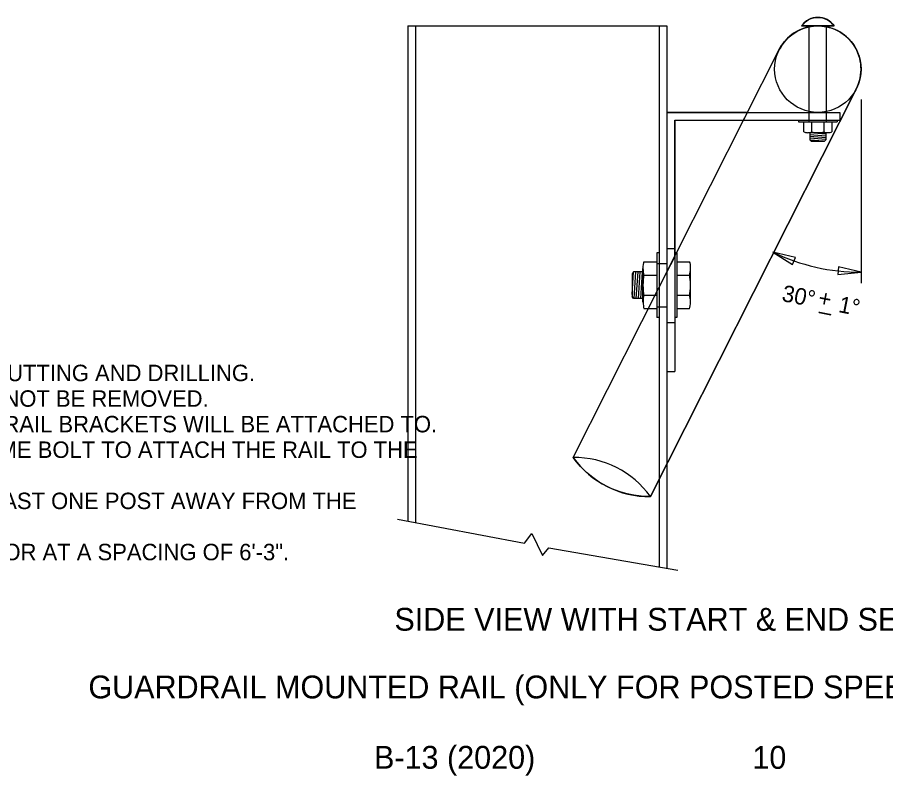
# Model space of a CAD drawing. Extents: x 1 to 16.7, y 0.2 to 9.9.
# Drawn here: x 5.754 to 10.506, y 0.575 to 4.724 of the extents above; entities that cross this region are included whole.
import ezdxf

# ---------------------------------------------------------------- set-up
doc = ezdxf.new("R2010")
doc.units = 0
for name, color, linetype in [('SD_P_Dimension Lines', 7, 'Continuous'), ('SD_P_Dimension Text', 7, 'Continuous'), ('SD_P_Frame', 7, 'Continuous'), ('SD_P_Prop Hidden Lines', 7, 'Continuous'), ('SD_P_Prop Object Lines', 7, 'Continuous'), ('SD_P_Shading', 7, 'Continuous'), ('SD_P_Subtitles', 7, 'Continuous'), ('SD_X_Exist Object Lines', 7, 'Continuous')]:
    doc.layers.add(name, color=color, linetype=linetype)

msp = doc.modelspace()

# ---------------------------------------------------------------- linework, layer by layer
at = {"layer": 'SD_P_Dimension Lines'}
for p, q in [((10.3719, 4.2749), (10.3719, 3.269)), ((10.0124, 3.4099), (9.8891, 3.4391)), ((9.8891, 3.4391), (9.9961, 3.3712)), ((9.9961, 3.3712), (10.0124, 3.4099)), ((10.2484, 3.3586), (10.2455, 3.3167)), ((10.2455, 3.3167), (10.3717, 3.329)), ((10.3717, 3.329), (10.2484, 3.3586))]:
    msp.add_line(p, q, dxfattribs=at)
msp.add_arc((10.3717, 4.4426), 1.1136, 244.3175, 270, dxfattribs=at)
at = {"layer": 'SD_P_Prop Hidden Lines'}
for p, q in [((10.0873, 4.1516), (10.0873, 4.672)), ((10.1834, 4.1516), (10.1834, 4.672)), ((9.752, 4.204), (10.2552, 4.204)), ((10.2552, 4.204), (10.2552, 4.1612)), ((9.7293, 4.1612), (10.2552, 4.1612)), ((10.0301, 4.1612), (10.0301, 4.1516)), ((10.0301, 4.1516), (10.2406, 4.1516)), ((10.059, 4.1516), (10.2117, 4.1516)), ((10.059, 4.0967), (10.059, 4.1516)), ((10.1024, 4.0971), (10.1024, 4.1516)), ((10.1683, 4.1516), (10.1683, 4.0971)), ((10.2117, 4.1516), (10.2117, 4.0976)), ((10.2406, 4.1612), (10.2406, 4.1516)), ((10.1027, 4.0928), (10.0807, 4.0928)), ((10.0917, 4.0928), (10.0917, 4.0532)), ((10.179, 4.0841), (10.0917, 4.0914)), ((10.1683, 4.0928), (10.1024, 4.0928)), ((10.19, 4.0928), (10.1683, 4.0928)), ((10.179, 4.0928), (10.179, 4.0532)), ((10.179, 4.0744), (10.0917, 4.0817)), ((10.179, 4.0647), (10.0917, 4.072)), ((10.179, 4.055), (10.0917, 4.0624)), ((10.0917, 4.0532), (10.0984, 4.0465)), ((10.1655, 4.0465), (10.0923, 4.0526)), ((10.0984, 4.0465), (10.1723, 4.0465)), ((10.179, 4.0532), (10.1723, 4.0465)), ((9.3092, 3.4592), (9.352, 3.4592)), ((9.3644, 3.4356), (9.3628, 3.4356)), ((9.3644, 3.4356), (9.3644, 3.0807)), ((9.254, 3.3766), (9.3092, 3.3766)), ((9.352, 3.4142), (9.352, 2.7853)), ((9.3644, 3.3869), (9.3644, 3.1295)), ((9.3644, 3.3869), (9.4336, 3.3869)), ((9.3092, 3.3296), (9.3092, 2.7853)), ((9.4386, 3.3133), (9.4386, 3.3503)), ((9.3644, 3.3137), (9.433, 3.3137)), ((9.4386, 3.2027), (9.4386, 3.3137)), ((9.2665, 3.245), (9.2665, 2.1959)), ((9.254, 3.2027), (9.2451, 3.2027)), ((9.254, 3.2203), (9.254, 3.0807)), ((9.433, 3.2027), (9.3644, 3.2027)), ((9.4386, 3.1661), (9.4386, 3.2027)), ((9.254, 3.1397), (9.3092, 3.1397)), ((9.254, 3.1295), (9.2081, 3.1295)), ((9.4324, 3.1295), (9.3644, 3.1295)), ((9.3092, 3.0548), (9.352, 3.0548)), ((9.3644, 3.0807), (9.352, 3.0807)), ((9.3092, 2.7853), (9.352, 2.7853)), ((9.3092, 2.7853), (9.3092, 2.2806))]:
    msp.add_line(p, q, dxfattribs=at)
msp.add_circle((10.1354, 4.4405), 0.2365, dxfattribs=at)
for centre, major_axis, ratio, start_param, end_param in [((10.0807, 4.1024), (0.0265, 0.0003), 0.363328, 3.750893, 5.664936), ((10.1354, 4.1024), (0.0395, 0), 0.244194, 3.72735, 5.697548), ((10.19, 4.1029), (0.0265, 0.0003), 0.363328, 3.750893, 5.664936), ((9.4262, 3.3503), (-0.0004, -0.0448), 0.278509, 0.616249, 2.530291), ((9.4261, 3.2582), (0, 0.0666), 0.187176, 3.727255, 5.697454), ((9.4256, 3.1661), (-0.0004, -0.0448), 0.278509, 0.616249, 2.530291)]:
    msp.add_ellipse(centre, major_axis=major_axis, ratio=ratio, start_param=start_param, end_param=end_param, dxfattribs=at)
at = {"layer": 'SD_P_Prop Object Lines'}
for p, q in [((7.8907, 4.677), (7.8907, 1.9677)), ((7.8907, 4.677), (9.3094, 4.677)), ((7.9334, 4.677), (7.9334, 1.9599)), ((9.2665, 4.677), (9.2665, 3.245)), ((9.3092, 4.677), (9.3092, 3.3296)), ((10.0464, 4.677), (10.2244, 4.677)), ((8.7967, 2.3151), (9.9243, 4.5471)), ((9.2189, 2.1018), (10.3465, 4.3338)), ((9.3092, 4.204), (9.7509, 4.204)), ((9.352, 4.1612), (9.7293, 4.1612)), ((9.352, 4.1612), (9.352, 3.4142)), ((9.2665, 3.4356), (9.254, 3.4356)), ((9.254, 3.4356), (9.254, 3.2203)), ((9.3628, 3.4356), (9.352, 3.4356)), ((9.183, 3.3869), (9.254, 3.3869)), ((9.1268, 3.3318), (9.1182, 3.3204)), ((9.1182, 3.2074), (9.1261, 3.3308)), ((9.178, 3.3318), (9.1268, 3.3318)), ((9.1292, 3.1846), (9.1387, 3.3318)), ((9.1417, 3.1846), (9.1512, 3.3318)), ((9.1542, 3.1846), (9.1637, 3.3318)), ((9.1667, 3.1846), (9.1762, 3.3318)), ((9.178, 3.3133), (9.178, 3.3503)), ((9.1182, 3.3204), (9.1182, 3.1959)), ((9.178, 3.2027), (9.178, 3.3137)), ((9.1836, 3.3137), (9.254, 3.3137)), ((9.1268, 3.1846), (9.1182, 3.1959)), ((9.178, 3.1846), (9.1268, 3.1846)), ((9.178, 3.1661), (9.178, 3.2027)), ((9.2451, 3.2027), (9.1836, 3.2027)), ((9.2081, 3.1295), (9.1842, 3.1295)), ((9.2665, 3.0807), (9.254, 3.0807)), ((9.3092, 2.2806), (9.3092, 1.7084)), ((9.2665, 2.1959), (9.2665, 1.7159))]:
    msp.add_line(p, q, dxfattribs=at)
for centre, radius, start, end in [((10.1354, 4.6156), 0.1081, 34.6011, 145.3989), ((10.1354, 4.4405), 0.2365, 333.1976, 153.1984), ((9.211, 2.6107), 0.5089, 215.507, 270.8898), ((8.8046, 1.8062), 0.5089, 35.507, 90.8898)]:
    msp.add_arc(centre, radius, start, end, dxfattribs=at)
for centre, major_axis, ratio, start_param, end_param in [((9.1905, 3.3503), (0.0004, -0.0448), 0.278514, 3.752894, 5.666936), ((9.1905, 3.2582), (0, 0.0666), 0.187179, 0.585732, 2.55593), ((9.1911, 3.1661), (0.0004, -0.0448), 0.278514, 3.752894, 5.666936)]:
    msp.add_ellipse(centre, major_axis=major_axis, ratio=ratio, start_param=start_param, end_param=end_param, dxfattribs=at)
at = {"layer": 'SD_P_Shading'}
for points in [[(8.7967, 2.3151), (9.9243, 4.5471), (9.9369, 4.5691), (9.9557, 4.5942), (9.9787, 4.6177), (9.9994, 4.634), (10.0252, 4.6497), (10.0559, 4.6632), (10.0848, 4.6715), (10.1207, 4.6765), (10.1359, 4.677), (10.0464, 4.677), (10.0545, 4.6874), (10.0631, 4.696), (10.0727, 4.7037), (10.0816, 4.7094), (10.0926, 4.7149), (10.1047, 4.7193), (10.1182, 4.7223), (10.1276, 4.7234), (10.1381, 4.7237), (10.149, 4.7228), (10.1604, 4.7208), (10.1707, 4.7178), (10.1792, 4.7144), (10.1881, 4.71), (10.199, 4.703), (10.2088, 4.6949), (10.2167, 4.6868), (10.2244, 4.677), (10.1359, 4.677), (10.1503, 4.6765), (10.1579, 4.6759), (10.1694, 4.6745), (10.1837, 4.672), (10.1982, 4.6685), (10.2133, 4.6638), (10.2267, 4.6586), (10.242, 4.6516), (10.2611, 4.6408), (10.2808, 4.627), (10.3072, 4.603), (10.3296, 4.5754), (10.3489, 4.5421), (10.3598, 4.5151), (10.3704, 4.4667), (10.3714, 4.4249), (10.3655, 4.3858), (10.358, 4.3608), (10.3465, 4.3338), (9.2189, 2.1018), (9.1968, 2.1019), (9.1688, 2.1035), (9.1283, 2.1085), (9.0913, 2.116), (9.0529, 2.1269), (9.0081, 2.144), (8.9815, 2.1564), (8.9383, 2.181), (8.9032, 2.2054), (8.8696, 2.2333), (8.8368, 2.2657), (8.8151, 2.2908)], [(9.7509, 4.204), (9.3092, 4.204), (9.3092, 3.3296), (9.352, 3.4142), (9.352, 4.1612), (9.7293, 4.1612)]]:
    msp.add_lwpolyline(points, close=True, dxfattribs=at)
at = {"layer": 'SD_X_Exist Object Lines'}
for p, q in [((7.8341, 1.978), (8.5301, 1.847)), ((8.6621, 1.822), (9.3681, 1.698))]:
    msp.add_line(p, q, dxfattribs=at)
msp.add_lwpolyline([(8.5301, 1.847), (8.5701, 1.899), (8.6291, 1.779), (8.6621, 1.822)], dxfattribs=at)

# ---------------------------------------------------------------- texts
at = {"layer": 'SD_P_Dimension Text'}
for s, p in [('30° _ 1°', (9.9338, 3.1722)), ('+', (10.132, 3.1477))]:
    msp.add_text(s, height=0.09, rotation=348.9337, dxfattribs=at).set_placement(p)
for s, p in [('2).  SHOP TO FABRICATE ALL COMPONENTS OF THE RAIL INCLUDING CUTTING AND DRILLING.', (1.5047, 2.7331)), ('3).  BUR ALL EXPOSED THREADED HARDWARE TO ENSURE NUTS CAN NOT BE REMOVED.', (1.5047, 2.5931)), ('4).  PRIOR TO GALVANIZING, SHOP TO DRILL GUARDRAIL POSTS THAT RAIL BRACKETS WILL BE ATTACHED TO.', (1.5047, 2.4531)), ('5).  PLACE RAIL SPLICES AT RAIL SUPPORT BRACKETS, USING THE SAME BOLT TO ATTACH THE RAIL TO THE', (1.5047, 2.3131)), ('6).  ONLY INSTALL RAILS TO STANDARD W-BEAM SECTIONS AND AT LEAST ONE POST AWAY FROM THE ', (1.5047, 2.0331)), ('7). FOR TYPE 2-31 GUARDRAIL, BOLT RAILING TO EVERY OTHER POST OR AT A SPACING OF 6\'-3".', (1.5047, 1.7531))]:
    msp.add_text(s, height=0.09, dxfattribs=at).set_placement(p)
at = {"layer": 'SD_P_Frame'}
for s, p in [('GUARDRAIL MOUNTED RAIL (ONLY FOR POSTED SPEEDS AT OR BELOW 25 MPH)', (6.1424, 0.9973)), ('B-13 (2020)', (7.706, 0.6123)), ('10', (9.777, 0.6119))]:
    msp.add_text(s, height=0.125, dxfattribs=at).set_placement(p)
at = {"layer": 'SD_P_Subtitles'}
msp.add_text('SIDE VIEW WITH START & END SECTION', height=0.125, dxfattribs=at).set_placement((7.8176, 1.3676))

doc.saveas('drawing.dxf')
